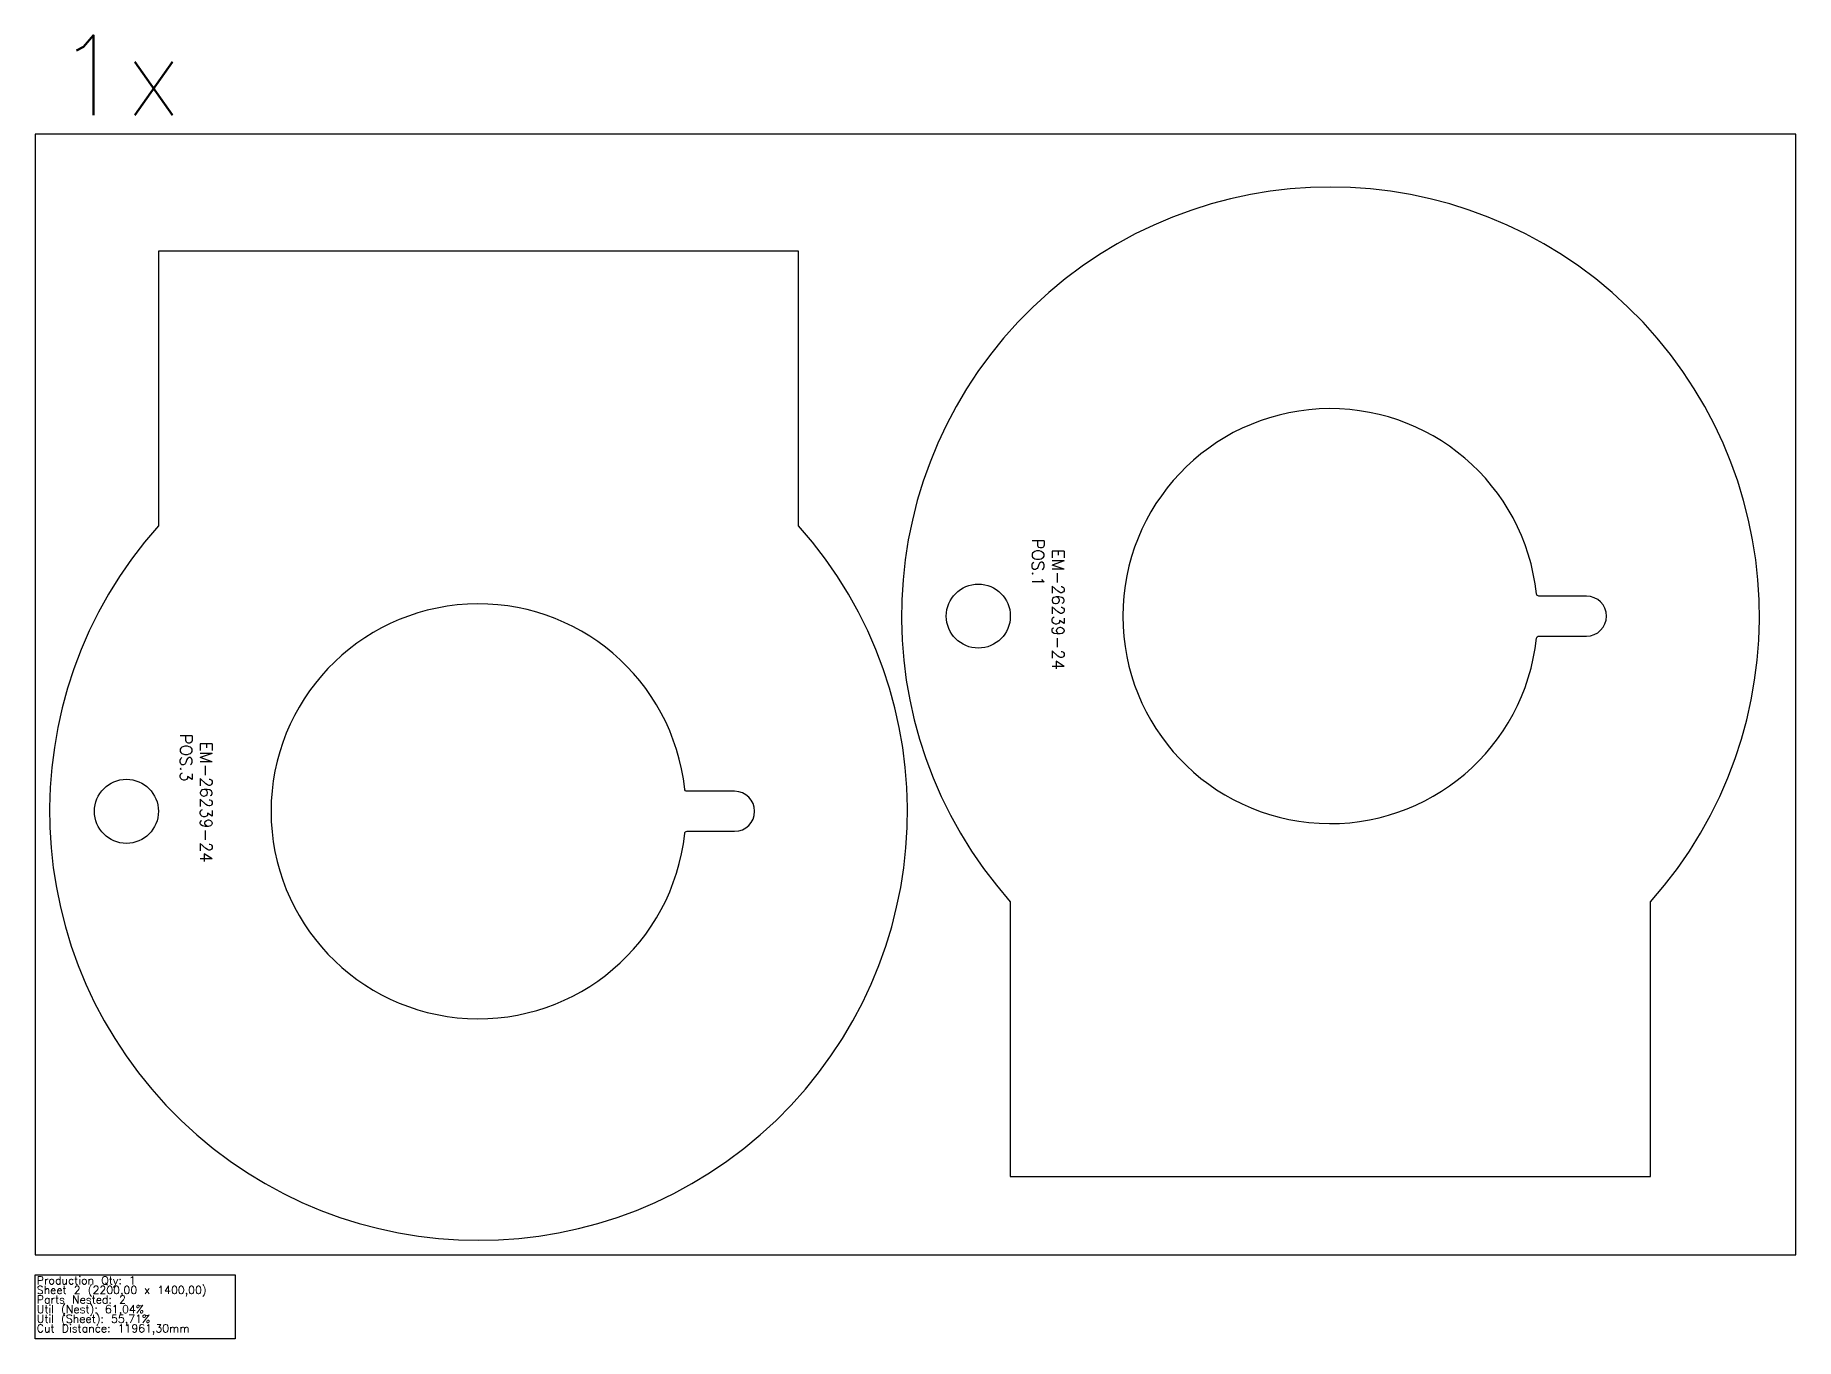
# Model space of a CAD drawing. Header units: millimetres. Extents: x 0 to 8080, y -105 to 2366.
# Drawn here: x 2940 to 5140, y -105 to 1524 of the extents above; entities that cross this region are included whole.
import ezdxf

# ---------------------------------------------------------------- set-up
doc = ezdxf.new("R2010")
doc.units = ezdxf.units.MM
for name, color, linetype in [('--NestedParts--', 7, 'Continuous'), ('sheet', 24, 'Continuous'), ('Stats', 7, 'Continuous'), ('Texto', 7, 'Continuous')]:
    doc.layers.add(name, color=color, linetype=linetype)
doc.styles.get("Standard").update_dxf_attribs({"font": 'txt.shx'})

msp = doc.modelspace()

# ---------------------------------------------------------------- linework, layer by layer
at = {"layer": '--NestedParts--', "color": 7}
for points in [[(4958.5, 441.1, 2.231964), (4158.5, 441.1), (4158.5, 97.9), (4958.5, 97.9)], [(3894, 910.8), (3894, 1254), (3094, 1254), (3094, 910.8, 2.231964)], [(4816, 770.2, -0.383189), (4819, 772.9), (4878.5, 772.9, 1), (4878.5, 822.9), (4819, 822.9, -0.383189), (4816, 825.6, 18.660697)], [(3751.6, 581.7, 18.660697), (3751.6, 526.3, -0.383189), (3754.5, 529), (3814, 529, 0.999998), (3814, 579), (3754.5, 579, -0.383189)]]:
    msp.add_lwpolyline(points, format="xyb", close=True, dxfattribs=at)
for centre in [(4118.5, 797.9), (3054, 554)]:
    msp.add_circle(centre, 40, dxfattribs=at)
at = {"layer": 'sheet', "color": 7}
msp.add_lwpolyline([(2940, 0), (5140, 0), (5140, 1400), (2940, 1400)], close=True, dxfattribs=at)
at = {"layer": 'Stats', "color": 151}
msp.add_lwpolyline([(2940, -25), (3190, -25), (3190, -105), (2940, -105), (2940, -25)], close=True, dxfattribs=at)

# ---------------------------------------------------------------- texts
at = {"insert": (2965.9, 1523.6), "char_height": 100, "attachment_point": 1}
msp.add_mtext_dynamic_manual_height_columns('1x', width=239.296, gutter_width=1, heights=[0], dxfattribs=at)
at = {"layer": 'Stats', "color": 60}
for s, p in [('Sheet 2 (2200,00 x 1400,00)', (2942, -49)), ('Production Qty: 1', (2942, -37)), ('Parts Nested: 2', (2942, -61)), ('Util (Nest): 61,04%', (2942, -73)), ('Cut Distance: 11961,30mm', (2942, -97)), ('Util (Sheet): 55,71%', (2942, -85))]:
    msp.add_text(s, height=10, dxfattribs=at).set_placement(p)
at = {"layer": 'Texto', "color": 3, "char_height": 15, "width": 200.359, "attachment_point": 1, "rotation": 270}
for s, insert in [('{\\W0.974319; }EM-26239-24 POS.1', (4225.6, 894.7)), ('{\\W0.725637; }EM-26239-24 POS.3', (3161.1, 650.8))]:
    msp.add_mtext(s, dxfattribs=dict(at, insert=insert))

doc.saveas('drawing.dxf')
